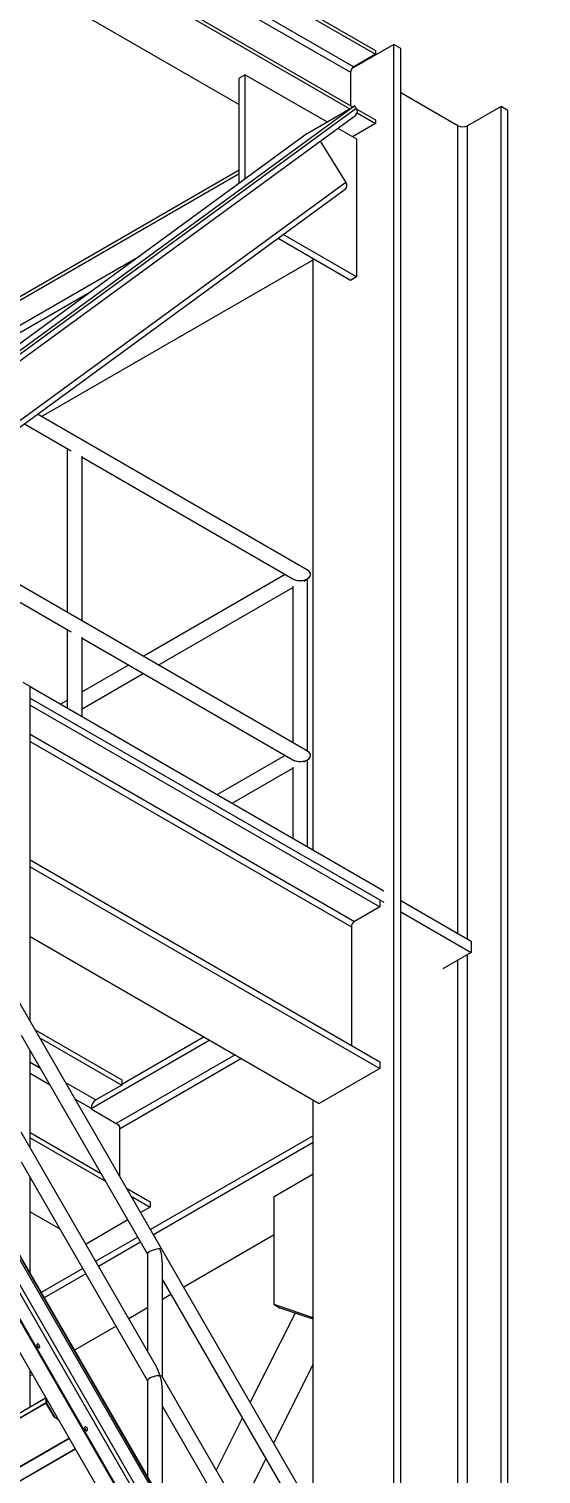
# Model space of a CAD drawing. Header units: inches. Extents: x -1490 to 2215, y -1057 to 1547.
# Drawn here: x 2105 to 2150.5, y -739.7 to -611.4 of the extents above; entities that cross this region are included whole.
import ezdxf

# ---------------------------------------------------------------- set-up
doc = ezdxf.new("R2010")
doc.units = ezdxf.units.IN
doc.header["$MEASUREMENT"] = 0

msp = doc.modelspace()

# ---------------------------------------------------------------- linework, layer by layer
at = {"color": 7, "linetype": 'Continuous', "lineweight": 25}
for p, q in [((2047.76, -562.49), (2135.79, -613.31)), ((2047.76, -562.82), (2135.79, -613.64)), ((2047.76, -565.04), (2133.87, -614.75)), ((2047.76, -565.7), (2133.58, -615.24)), ((2047.76, -568.64), (2133.81, -618.32)), ((2047.76, -568.97), (2133.53, -618.48)), ((2047.76, -574.27), (2123.69, -618.1)), ((2137.43, -612.77), (2133.68, -614.94)), ((2135.79, -613.31), (2135.79, -613.64)), ((2137.43, -755.46), (2137.43, -612.77)), ((2138.04, -613.12), (2137.43, -612.77)), ((2138.04, -756.51), (2138.04, -613.12)), ((2135.79, -613.64), (2133.87, -614.75)), ((2124.22, -615.45), (2123.69, -615.76)), ((2123.69, -625.09), (2123.69, -615.76)), ((2124.22, -624.7), (2124.22, -615.45)), ((2124.22, -615.45), (2131.5, -619.65)), ((2133.58, -615.24), (2133.58, -618.18)), ((2143.12, -619.99), (2138.04, -617.05)), ((2133.96, -618.23), (2080.69, -657.18)), ((2134.09, -618.44), (2080.82, -657.39)), ((2129.72, -620.68), (2133.96, -618.23)), ((2133.96, -618.23), (2134.09, -618.44)), ((2134.13, -618.5), (2135.79, -619.46)), ((2146.95, -618.27), (2143.97, -619.99)), ((2146.95, -771.94), (2146.95, -618.27)), ((2147.55, -618.62), (2146.95, -618.27)), ((2147.55, -772.98), (2147.55, -618.62)), ((2081.05, -657.79), (2134.04, -619.05)), ((2135.79, -619.79), (2133.76, -620.96)), ((2134.17, -618.85), (2135.79, -619.79)), ((2135.79, -619.46), (2135.79, -619.79)), ((2129.72, -620.68), (2080.43, -656.72)), ((2132.45, -620.2), (2134.12, -621.16)), ((2134.12, -621.16), (2134.12, -633.41)), ((2143.12, -691.73), (2143.12, -619.99)), ((2143.97, -692.22), (2143.97, -619.99)), ((2130.87, -621.36), (2133.17, -625.03)), ((2133.17, -625.03), (2083.21, -661.55)), ((2095.93, -639.92), (2123.69, -623.9)), ((2096.21, -640.09), (2123.69, -624.23)), ((2083.44, -661.95), (2133.11, -625.63)), ((2133.59, -633.72), (2127.14, -630)), ((2134.12, -633.41), (2127.61, -629.65)), ((2098.14, -641.2), (2114.83, -631.57)), ((2106.13, -645.81), (2130.27, -631.88)), ((2130.27, -684.31), (2130.27, -631.8)), ((2134.12, -633.41), (2133.59, -633.72)), ((2098.7, -641.53), (2110.58, -634.67)), ((2150.5, -778.09), (2070.12, -638.87)), ((2104.62, -646.46), (2108.77, -648.86)), ((2129.76, -659.46), (2105.78, -645.61)), ((2108.42, -648.79), (2108.42, -663.21)), ((2109.74, -663.97), (2109.74, -649.33)), ((2109.74, -649.42), (2128.45, -660.22)), ((2092.34, -655.44), (2108.77, -664.93)), ((2129.76, -675.53), (2093.5, -654.6)), ((2127.79, -659.84), (2115.18, -667.12)), ((2116.5, -667.88), (2128.45, -660.98)), ((2128.45, -660.89), (2128.45, -674.77)), ((2129.42, -660.42), (2129.76, -660.22)), ((2129.76, -675.53), (2129.76, -660.35)), ((2139.67, -784.35), (2069.2, -662.28)), ((2140.64, -783.79), (2070.12, -661.65)), ((2140.76, -783.72), (2070.22, -661.54)), ((2140.81, -783.69), (2070.25, -661.48)), ((2139.36, -784.53), (2068.94, -662.57)), ((2138.31, -785.13), (2068.78, -664.72)), ((2138.35, -785.1), (2068.81, -664.65)), ((2138.37, -785.09), (2068.82, -664.62)), ((2108.42, -664.73), (2108.42, -671.7)), ((2137.07, -785.85), (2067.55, -665.43)), ((2109.74, -672.46), (2109.74, -665.4)), ((2109.74, -665.49), (2128.45, -676.29)), ((2113.87, -667.88), (2109.74, -670.26)), ((2109.74, -671.78), (2115.18, -668.63)), ((2105.13, -669.78), (2104.52, -669.43)), ((2105.13, -699.5), (2105.13, -669.78)), ((2105.13, -669.79), (2136.54, -687.92)), ((2105.13, -670.81), (2136.54, -688.95)), ((2105.13, -670.81), (2136.18, -688.74)), ((2108.42, -671.02), (2107.84, -671.36)), ((2105.13, -671.43), (2136.18, -689.35)), ((2105.13, -674.01), (2133.94, -690.65)), ((2105.13, -674.67), (2133.66, -691.14)), ((2127.79, -675.91), (2121.76, -679.39)), ((2129.42, -676.49), (2129.76, -676.29)), ((2129.76, -684.02), (2129.76, -676.29)), ((2123.08, -680.15), (2128.45, -677.05)), ((2128.45, -676.96), (2128.45, -683.26)), ((2105.13, -685.18), (2136.18, -703.11)), ((2105.13, -685.8), (2136.18, -703.72)), ((2136.18, -688.74), (2136.18, -689.35)), ((2138.04, -688.79), (2144.28, -692.39)), ((2136.18, -689.35), (2133.94, -690.65)), ((2138.04, -689.81), (2144.28, -693.41)), ((2133.66, -691.14), (2133.66, -701.65)), ((2105.13, -691.99), (2130.81, -706.82)), ((2144.28, -692.39), (2144.28, -693.41)), ((2144.28, -693.41), (2141.77, -694.86)), ((2143.12, -765.31), (2143.12, -694.08)), ((2143.97, -766.78), (2143.97, -693.59)), ((2104.33, -700.76), (2115.55, -720.19)), ((2105.57, -700.28), (2113.26, -704.71)), ((2105.98, -700.98), (2113.26, -705.18)), ((2121.1, -701.21), (2110.54, -707.31)), ((2120.57, -700.91), (2113.26, -705.12)), ((2105.13, -710.75), (2105.13, -702.13)), ((2105.13, -703.14), (2106, -703.65)), ((2123.34, -702.51), (2112.78, -708.6)), ((2123.9, -702.83), (2113.06, -709.09)), ((2136.18, -703.11), (2136.18, -703.72)), ((2105.13, -704.12), (2106.85, -705.12)), ((2136.18, -703.72), (2130.81, -706.82)), ((2108.28, -704.97), (2110.96, -706.51)), ((2113.26, -705.18), (2110.96, -706.51)), ((2113.26, -704.71), (2113.26, -705.18)), ((2109.13, -706.44), (2110.54, -707.25)), ((2130.27, -743.05), (2130.27, -706.51)), ((2110.54, -707.25), (2110.54, -707.31)), ((2110.54, -707.31), (2112.99, -708.72)), ((2116.32, -730.14), (2104.32, -709.36)), ((2105.13, -709.4), (2111.42, -713.03)), ((2112.99, -708.72), (2113.06, -708.85)), ((2113.06, -708.85), (2113.06, -713.24)), ((2130.27, -709.68), (2115.82, -718.02)), ((2105.13, -709.87), (2111.82, -713.73)), ((2130.27, -710.29), (2116.08, -718.48)), ((2104.33, -712.01), (2115.55, -731.44)), ((2105.13, -721.89), (2105.13, -713.38)), ((2126.8, -715.08), (2130.27, -713.08)), ((2113.7, -714.34), (2115.79, -715.55)), ((2114.1, -715.05), (2115.79, -716.02)), ((2115.79, -716.02), (2114.94, -716.51)), ((2115.79, -715.55), (2115.79, -716.02)), ((2126.8, -724.68), (2126.8, -715.08)), ((2105.13, -716.43), (2107.77, -717.96)), ((2113.81, -717.16), (2110.1, -719.3)), ((2114.68, -718.68), (2110.95, -720.83)), ((2126.8, -718.49), (2118.77, -723.13)), ((2110.05, -719.27), (2110.1, -719.3)), ((2114.94, -719.14), (2111.21, -721.29)), ((2115.55, -720.17), (2115.55, -728.81)), ((2116.87, -731.09), (2116.87, -720.93)), ((2109.81, -721.49), (2106.12, -723.62)), ((2110.07, -721.95), (2106.39, -724.08)), ((2116.87, -722.47), (2128.09, -741.9)), ((2117.63, -723.78), (2116.87, -724.22)), ((2115.55, -724.98), (2113.89, -725.94)), ((2130.27, -725.86), (2126.8, -724.68)), ((2126.8, -724.68), (2127.33, -724.99)), ((2130.27, -725.98), (2127.33, -724.99)), ((2128.65, -725.43), (2124.68, -733.36)), ((2112.76, -726.6), (2109.07, -728.72)), ((2105.77, -728.36), (2105.74, -728.38)), ((2105.79, -728.39), (2105.76, -728.41)), ((2130.27, -729.95), (2126.76, -736.97)), ((2105.13, -733.78), (2105.13, -730.52)), ((2105.33, -730.88), (2105.13, -731)), ((2115.55, -731.42), (2115.55, -739.95)), ((2128.86, -751.86), (2116.86, -731.07)), ((2116.87, -742.23), (2116.87, -732.18)), ((2106.54, -733.42), (2089.83, -743.06)), ((2106.56, -733.43), (2089.85, -743.07)), ((2106.49, -733), (2089.87, -742.6)), ((2106.51, -732.98), (2089.89, -742.57)), ((2106.54, -732.98), (2106.49, -733)), ((2106.54, -733.42), (2106.54, -732.98)), ((2106.55, -732.99), (2106.54, -732.98)), ((2106.54, -732.98), (2106.54, -732.98)), ((2106.56, -733.43), (2106.54, -733.42)), ((2106.56, -733.43), (2106.56, -733)), ((2106.56, -733.02), (2106.56, -733.01)), ((2106.56, -733.44), (2106.58, -733.43)), ((2106.56, -733.43), (2106.56, -733.44)), ((2107.26, -734.66), (2106.56, -733.44)), ((2106.58, -733.03), (2106.58, -733.43)), ((2106.58, -733.43), (2107.28, -734.65)), ((2116.87, -733.72), (2128.09, -753.15)), ((2107.28, -734.65), (2107.26, -734.66)), ((2107.26, -734.66), (2107.64, -734.88)), ((2107.28, -734.65), (2107.62, -734.85)), ((2123.97, -734.77), (2121.66, -739.38)), ((2108.6, -736.54), (2094.01, -744.96)), ((2108.62, -736.57), (2094.03, -745)), ((2110.02, -735.72), (2109.99, -735.74)), ((2110.04, -735.75), (2110.01, -735.77)), ((2109.16, -737.5), (2093.99, -746.26)), ((2109.17, -737.52), (2094.01, -746.27)), ((2126.05, -738.37), (2123.74, -742.99))]:
    msp.add_line(p, q, dxfattribs=at)
at = {"color": 7, "linetype": 'Continuous', "lineweight": 25, "flags": 128}
for points in [[(2105.85, -728.5), (2105.88, -728.52), (2105.92, -728.52), (2105.94, -728.51), (2105.97, -728.49), (2105.98, -728.46), (2105.98, -728.42), (2105.97, -728.37), (2105.96, -728.33), (2105.93, -728.28), (2105.9, -728.24), (2105.87, -728.21), (2105.83, -728.19), (2105.79, -728.18), (2105.76, -728.18), (2105.74, -728.2), (2105.72, -728.23), (2105.72, -728.26), (2105.72, -728.31), (2105.73, -728.35), (2105.75, -728.4), (2105.78, -728.44), (2105.81, -728.48), (2105.85, -728.5)], [(2106.54, -732.98), (2106.54, -732.98), (2106.54, -732.98)], [(2110.1, -735.87), (2110.13, -735.88), (2110.17, -735.88), (2110.19, -735.87), (2110.22, -735.85), (2110.23, -735.82), (2110.23, -735.78), (2110.22, -735.73), (2110.21, -735.69), (2110.18, -735.64), (2110.15, -735.6), (2110.12, -735.57), (2110.08, -735.55), (2110.04, -735.54), (2110.01, -735.55), (2109.99, -735.56), (2109.97, -735.59), (2109.97, -735.63), (2109.97, -735.67), (2109.98, -735.71), (2110, -735.76), (2110.03, -735.8), (2110.06, -735.84), (2110.1, -735.87)]]:
    msp.add_lwpolyline(points, dxfattribs=at)
at = {"color": 7, "linetype": 'Continuous', "lineweight": 25}
for centre, radius, start, end in [((2134.2, -615.27), 0.615, 122.6055, 177.3945), ((2133.74, -618.71), 0.447, 311.407, 37.6067), ((2143.55, -619.17), 0.915, 242.391, 297.609), ((2132.81, -625.3), 0.447, 311.407, 37.6067), ((2108.66, -648.79), 0.234, 150.5132, 179.7098), ((2129.53, -660.35), 0.236, 0.4231, 29.5099), ((2134.27, -691.17), 0.615, 122.6055, 177.3945), ((2111.45, -707.29), 0.915, 122.3869, 177.6131), ((2105.56, -728.52), 0.284, 2.6081, 57.8305), ((2105.56, -728.52), 0.284, 2.597, 57.3976), ((2105.53, -728.53), 0.296, 9.0685, 50.9262), ((2106.52, -733), 0.0253, 50.7967, 189.214), ((2109.81, -735.88), 0.284, 2.6081, 57.8305), ((2109.81, -735.88), 0.284, 2.5971, 57.3975), ((2109.78, -735.9), 0.296, 9.0685, 50.9261)]:
    msp.add_arc(centre, radius, start, end, dxfattribs=at)
for centre, major_axis, ratio, start_param, end_param in [((2129.11, -659.84), (0.93, 0), 0.577382, 3.927072, 7.068665), ((2129.11, -659.84), (0.93, 0), 0.577382, 0, 0.785479), ((2129.11, -659.84), (0.93, 0), 0.577382, 3.927072, 6.283185), ((2129.11, -675.91), (0.93, 0), 0.577382, 3.927072, 7.068665), ((2129.11, -675.91), (0.93, 0), 0.577382, 3.927072, 6.283185), ((2129.11, -675.91), (0.93, 0), 0.577382, 0, 0.785479), ((2116.21, -720.01), (0.655, 0.176), 0.317765, 0.700458, 3.056653), ((2116.21, -720.01), (-0.42, 1.58), 0.317825, 4.011931, 4.797329), ((2116.21, -731.27), (-0.42, 1.58), 0.317825, 4.797329, 5.412847), ((2116.21, -731.27), (0.655, 0.176), 0.317765, 0.700458, 3.056653), ((2116.21, -731.27), (0.655, 0.176), 0.317765, 0.08494, 0.700458), ((2116.21, -731.27), (-0.42, 1.58), 0.317825, 4.011931, 4.797329)]:
    msp.add_ellipse(centre, major_axis=major_axis, ratio=ratio, start_param=start_param, end_param=end_param, dxfattribs=at)

doc.saveas('drawing.dxf')
